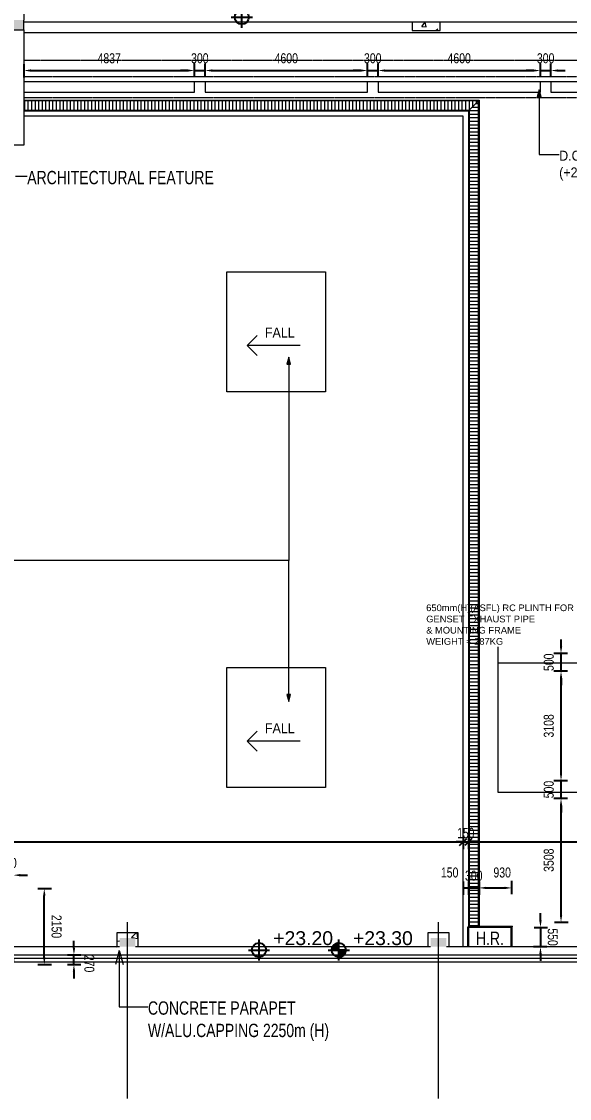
# Model space of a CAD drawing. Header units: millimetres. Extents: x 4021 to 183614, y -11746 to 71065.
# Drawn here: x 64124 to 79651, y 3607 to 34139 of the extents above; entities that cross this region are included whole.
import ezdxf

# ---------------------------------------------------------------- set-up
doc = ezdxf.new("R2010")
doc.units = ezdxf.units.MM
doc.linetypes.add('Grid Line__1_200_', pattern=[10.5, 6, -1.5, 1.5, -1.5])
doc.linetypes.add('Hidden', pattern=[7.14375, 4.7625, -2.38125])
for name, color, linetype, lineweight in [('A-ANNO-DIMS', 211, 'Continuous', 5), ('A-ANNO-NOTE', 131, 'Continuous', 25), ('A-COLS', 52, 'Continuous', 20), ('A-DETL-GENF', 92, 'Continuous', 20), ('A-DETL-THIN', 151, 'Continuous', 9), ('A-FLOR', 192, 'Continuous', 9), ('A-GENM', 13, 'Continuous', 20), ('A-ROOF', 132, 'Continuous', 9), ('A-WALL', 113, 'Continuous', 20), ('G-ANNO-TEXT', 231, 'Continuous', 5), ('Q-CASE', 31, 'Continuous', 20), ('S-BEAM', 12, 'Continuous', 20), ('S-GRID', 1, 'Continuous', 5)]:
    doc.layers.add(name, color=color, linetype=linetype, lineweight=lineweight)
doc.styles.add('Arial', font='arial.ttf', dxfattribs={"height": 393.413174})
doc.styles.add('Arial_2', font='arial.ttf', dxfattribs={"width": 0.7, "height": 295.05988})
doc.styles.add('Swis721 BT_1', font='swiss.ttf', dxfattribs={"width": 0.89, "height": 283.821263})
doc.styles.add('Swis721 BT_3', font='swiss.ttf', dxfattribs={"width": 0.75, "height": 283.821263})
doc.styles.add('Swis721 BT_5', font='swiss.ttf', dxfattribs={"width": 0.75, "height": 378.428351})
doc.styles.add('Swis721 BT_6', font='swiss.ttf', dxfattribs={"height": 189.214176})
doc.dimstyles.new('DLN_1_5mm', dxfattribs={"dimscale": 304.8, "dimtxt": 300, "dimasz": 0.656168, "dimexe": 0.656168, "dimexo": 0.0625, "dimgap": 0.656168, "dimtad": 1, "dimdec": 0, "dimzin": 0, "dimdsep": 46, "dimtxsty": 'Swis721 BT_3', "dimsah": 1, "dimcen": 0.09, "dimadec": 0, "dimazin": 0, "dimtfac": 1, "dimtdec": 4, "dimtix": 1, "dimtmove": 0, "dimatfit": 3, "dimfxl": 0.656168, "dimfxlon": 1, "dimtvp": 1, "dimtolj": 1, "dimtzin": 0, "dimarcsym": 2})
doc.dimstyles.new('DLN_1_5mm_4', dxfattribs={"dimscale": 304.8, "dimtxt": 300, "dimasz": 0, "dimexe": 0.656168, "dimexo": 0.0625, "dimgap": 0.656168, "dimtad": 1, "dimdec": 0, "dimzin": 0, "dimdsep": 46, "dimtxsty": 'Swis721 BT_3', "dimblk2": 'NONE', "dimsah": 1, "dimcen": 0.09, "dimadec": 0, "dimazin": 0, "dimtfac": 1, "dimtdec": 4, "dimtix": 1, "dimtmove": 2, "dimatfit": 3, "dimfxl": 0.656168, "dimfxlon": 1, "dimtvp": 1, "dimtolj": 1, "dimtzin": 0, "dimarcsym": 2})
doc.dimstyles.new('DLN_1_5mm_5', dxfattribs={"dimscale": 304.8, "dimtxt": 300, "dimasz": 0, "dimexe": 0.656168, "dimexo": 0.0625, "dimgap": 0.656168, "dimtad": 1, "dimdec": 0, "dimzin": 0, "dimdsep": 46, "dimtxsty": 'Swis721 BT_3', "dimblk1": 'NONE', "dimsah": 1, "dimcen": 0.09, "dimadec": 0, "dimazin": 0, "dimtfac": 1, "dimtdec": 4, "dimtix": 1, "dimtmove": 0, "dimatfit": 3, "dimfxl": 0.656168, "dimfxlon": 1, "dimtvp": 1, "dimtolj": 1, "dimtzin": 0, "dimarcsym": 2})
doc.dimstyles.new('DLN_1_5mm_6', dxfattribs={"dimscale": 304.8, "dimtxt": 300, "dimasz": 0.656168, "dimexe": 0.656168, "dimexo": 0.0625, "dimgap": 0.656168, "dimtad": 1, "dimdec": 0, "dimzin": 0, "dimdsep": 46, "dimtxsty": 'Swis721 BT_3', "dimsah": 1, "dimcen": 0.09, "dimadec": 0, "dimazin": 0, "dimtfac": 1, "dimtdec": 4, "dimtix": 1, "dimtmove": 2, "dimatfit": 3, "dimfxl": 0.656168, "dimfxlon": 1, "dimtvp": 1, "dimtolj": 1, "dimtzin": 0, "dimarcsym": 2})
doc.dimstyles.new('DLN_1_5mm__Left_Text_', dxfattribs={"dimscale": 304.8, "dimtxt": 300, "dimasz": 0.656168, "dimexe": 0.656168, "dimexo": 0.0625, "dimgap": 0.656168, "dimtad": 1, "dimdec": 0, "dimzin": 0, "dimdsep": 46, "dimtxsty": 'Swis721 BT_3', "dimsah": 1, "dimcen": 0.09, "dimadec": 0, "dimazin": 0, "dimtfac": 1, "dimtdec": 4, "dimtix": 1, "dimtmove": 0, "dimatfit": 3, "dimfxl": 0.656168, "dimfxlon": 1, "dimtvp": 1, "dimtolj": 1, "dimtzin": 0, "dimarcsym": 2})
doc.dimstyles.new('Linear_-_1_5mm_Arial', dxfattribs={"dimscale": 304.8, "dimtxt": 300, "dimasz": 0.656168, "dimexe": 0.656168, "dimexo": 0.0625, "dimgap": 0.328084, "dimtad": 1, "dimdec": 0, "dimzin": 0, "dimdsep": 46, "dimtxsty": 'Arial_2', "dimblk1": 'OBLIQUE', "dimblk2": 'OBLIQUE', "dimsah": 1, "dimcen": 0.09, "dimadec": 0, "dimazin": 0, "dimtfac": 1, "dimtdec": 4, "dimtix": 1, "dimtmove": 0, "dimatfit": 3, "dimfxl": 0.656168, "dimfxlon": 1, "dimtvp": 1, "dimtolj": 1, "dimtzin": 0, "dimarcsym": 2})
doc.dimstyles.new('Linear_-_1_5mm_Arial_1', dxfattribs={"dimscale": 304.8, "dimtxt": 300, "dimasz": 0.656168, "dimexe": 0.656168, "dimexo": 0.0625, "dimgap": 0.328084, "dimtad": 1, "dimdec": 0, "dimzin": 0, "dimdsep": 46, "dimtxsty": 'Arial_2', "dimblk1": 'OBLIQUE', "dimblk2": 'OBLIQUE', "dimsah": 1, "dimcen": 0.09, "dimadec": 0, "dimazin": 0, "dimtfac": 1, "dimtdec": 4, "dimtix": 1, "dimtmove": 0, "dimatfit": 3, "dimfxl": 0.656168, "dimfxlon": 1, "dimtvp": 1, "dimtolj": 1, "dimtzin": 0, "dimarcsym": 2})
doc.dimstyles.new('Linear_-_1_5mm_Arial_2', dxfattribs={"dimscale": 304.8, "dimtxt": 300, "dimasz": 0.656168, "dimexe": 0.656168, "dimexo": 0.0625, "dimgap": 0.328084, "dimtad": 1, "dimdec": 0, "dimzin": 0, "dimdsep": 46, "dimtxsty": 'Arial_2', "dimblk1": 'OBLIQUE', "dimblk2": 'OBLIQUE', "dimsah": 1, "dimcen": 0.09, "dimadec": 0, "dimazin": 0, "dimtfac": 1, "dimtdec": 4, "dimtix": 1, "dimtmove": 0, "dimatfit": 3, "dimfxl": 0.656168, "dimfxlon": 1, "dimtvp": 1, "dimtolj": 1, "dimtzin": 0, "dimarcsym": 2})
pattern_1 = [(50, (0, 0), (1457.472, -127.512), [152.4, -1676.4]), (355, (0, 0), (-281.942, 1528.454), [121.92, -1341.12]), (100.451, (121.5, -10.6), (1175.54, 1400.933), [129.52, -1424.72]), (46.184, (0, 406.4), (2168.632, -336.34), [228.6, -2514.6]), (96.636, (180.7, 378.4), (1899.22, 1979.42), [194.28, -2137.08]), (351.184, (0, 406.4), (1899.24, 1979.4), [182.88, -2011.68]), (21, (203.2, 304.8), (1212.915, -818.121), [152.4, -1676.4]), (326, (203.2, 304.8), (494.417, 1473.504), [121.92, -1341.12]), (71.451, (304.3, 236.6), (1707.337, 655.37), [129.52, -1424.72]), (37.5, (0, 0), (24.7094, 676.4402), [67.056, -1257.808, 67.056, -1294.384, -1346.2]), (37.5, (0, 0), (24.7094, 676.4402), [-2686.304, 67.056, -1279.144]), (7.5, (0, 0), (534.558, 801.444), [67.056, -709.168, 67.056, -1227.328, -513.08]), (7.5, (0, 0), (534.558, 801.444), [-2070.608, 67.056, -446.024]), (327.5, (-453.14, 0), (1084.7275, -45.8312), [67.056, -440.944, 67.056, -1517.904, -2103.12]), (327.5, (-453.14, 0), (1084.7275, -45.8312), [-2092.96, 67.056, -2036.064]), (317.5, (-656.3, 0), (1185.035, 203.414), [67.056, -593.344, 67.056, -985.52, -1493.52]), (317.5, (-656.3, 0), (1185.035, 203.414), [-1712.976, 67.056, -1426.464])]

# ---------------------------------------------------------------- blocks, each defined once
blk = doc.blocks.new('CISC HS Pipe Shapes - HA 98x4_8-13211196-Copy of COLOUR_R_F')
at = {"layer": 'S-BEAM'}
for p, q in [((12470.2, 49), (-12519.5, 49)), ((-12519.5, -49), (-12519.5, 49)), ((12470.2, 49), (12470.2, -49)), ((-12519.5, -49), (12470.2, -49))]:
    blk.add_line(p, q, dxfattribs=at)
blk = doc.blocks.new('Roofs 2 - Roofs 1-6526788-Copy of COLOUR_R_F')
at = {"layer": 'A-ROOF'}
for p, q in [((64189, 34379), (63889, 34379)), ((64189, 34379), (64189, 34182)), ((63889, 33907), (63889, 31082)), ((64189, 33907), (64189, 30632)), ((64189, 30632), (63889, 30632))]:
    blk.add_line(p, q, dxfattribs=at)
blk = doc.blocks.new('DLN-Surface Channel-L1 - 300x200 _WD_-9601818-Copy of COLOUR_R_F')
at = {"layer": 'Q-CASE', "lineweight": 9}
h = blk.add_hatch(dxfattribs=at)
h.set_pattern_fill('FP_1', color=256, style=0, pattern_type=2)
h.set_pattern_definition([(270, (15, 0), (-100, -6e-15), [])])
h.paths.add_polyline_path([(-39050, 15), (-13000, 15), (-13000, 285), (-39050, 285)], flags=0)
h.paths.add_polyline_path([(-183, 15), (15, 15), (285, 285), (-12600, 285), (-12600, 15), (-902, 15)], flags=0)
h = blk.add_hatch(dxfattribs=at)
h.set_pattern_fill('FP_5', color=256, style=0, pattern_type=2)
h.set_pattern_definition([(0, (0, -85), (0, -100), [])])
h.paths.add_polyline_path([(285, -23115), (285, 285), (15, 15), (15, -23115)], flags=0)
at = {"layer": 'Q-CASE'}
for p, q in [((-12600, 300), (300, 300)), ((-12600, 290), (290, 290)), ((285, 285), (-12600, 285)), ((-12600, 15), (15, 15)), ((-12600, 10), (10, 10)), ((10, -23115), (10, 10)), ((15, 15), (285, 285)), ((285, 285), (15, 15)), ((15, 15), (15, -23115)), ((285, -23115), (285, 285)), ((290, 290), (290, -23115)), ((300, -23115), (300, 300))]:
    blk.add_line(p, q, dxfattribs=at)
blk = doc.blocks.new('Generic Models 2 - Generic Models 2-8616376-Copy of COLOUR_R_F')
at = {"layer": 'A-GENM', "color": 8, "linetype": 'Hidden'}
for p, q in [((81795, 32432), (64189, 32432)), ((64189, 31982), (81609, 31982))]:
    blk.add_line(p, q, dxfattribs=at)
blk = doc.blocks.new('Generic Models 3 - Generic Models 2-8616397-Copy of COLOUR_R_F')
at = {"layer": 'A-GENM', "color": 8, "linetype": 'Hidden'}
for p, q in [((82044, 33032), (64189, 33032)), ((64189, 32582), (81858, 32582))]:
    blk.add_line(p, q, dxfattribs=at)
blk = doc.blocks.new('DLN_Slab Level Mark - SSL-2mm_Type 2-2670448-Copy of COLOUR_R_F')
at = {"layer": 'A-ANNO-NOTE'}
for p, q in [((0, 1.5), (0, -1.5)), ((-1.5, 0), (1.5, 0))]:
    blk.add_line(p, q, dxfattribs=at)
blk.add_circle((0, 0), 1, dxfattribs=at)
blk = doc.blocks.new('DLN_Slab Level Mark - FFL-2mm_Type 2-2670450-Copy of COLOUR_R_F')
at = {"layer": 'A-ANNO-NOTE', "lineweight": 5}
h = blk.add_hatch(color=256, dxfattribs=at)
edge = h.paths.add_edge_path(flags=0)
edge.add_arc((0, 0), 1, 180, 270, ccw=False)
edge.add_line((-1, 0), (0, 0))
edge.add_line((0, 0), (0, -1))
h = blk.add_hatch(color=256, dxfattribs=at)
edge = h.paths.add_edge_path(flags=0)
edge.add_arc((0, 0), 1, 0, 90, ccw=False)
edge.add_line((1, 0), (0, 0))
edge.add_line((0, 0), (0, 1))
at = {"layer": 'A-ANNO-NOTE'}
for p, q in [((0, 0), (-1, 0)), ((0, 1.5), (0, -1.5)), ((0, 1), (0, 0)), ((0, -1), (0, 0)), ((0, 0), (1, 0)), ((-1.5, 0), (1.5, 0))]:
    blk.add_line(p, q, dxfattribs=at)
blk.add_circle((0, 0), 1, dxfattribs=at)
for start, end in [(180, 270), (360, 90)]:
    blk.add_arc((0, 0), 1, start, end, dxfattribs=at)
blk = doc.blocks.new('DIMBLOCK30-Copy of COLOUR_R_F')
at = {"layer": 'A-ANNO-DIMS', "color": 0, "lineweight": -2, "transparency": 16777216}
for p, q in [((76639, 9758), (76639, 9377)), ((76639, 9577), (76789, 9577)), ((76789, 9758), (76789, 9377))]:
    blk.add_line(p, q, dxfattribs=at)
at = {"layer": 'Defpoints', "color": 0, "transparency": 16777216}
for p in [(76639, 9777), (76789, 9777), (76789, 9577)]:
    blk.add_point(p, dxfattribs=at)
at = {"layer": 'A-ANNO-DIMS', "color": 0, "transparency": 16777216, "insert": (76008, 10156), "char_height": 283.8, "width": 565.71, "attachment_point": 1, "line_spacing_factor": 1.00667, "style": 'Swis721 BT_3'}
blk.add_mtext('\\A1;150', dxfattribs=at)
blk = doc.blocks.new('_None')
blk = doc.blocks.new('DIMBLOCK31-Copy of COLOUR_R_F')
at = {"layer": 'A-ANNO-DIMS', "color": 0, "lineweight": -2, "transparency": 16777216}
for p, q in [((76789, 9758), (76789, 9377)), ((76789, 9577), (77089, 9577)), ((77089, 9758), (77089, 9377))]:
    blk.add_line(p, q, dxfattribs=at)
at = {"layer": 'Defpoints', "color": 0, "transparency": 16777216}
for p in [(76789, 9777), (77089, 9777), (77089, 9577)]:
    blk.add_point(p, dxfattribs=at)
at = {"layer": 'A-ANNO-DIMS', "color": 0, "transparency": 16777216, "insert": (76939, 9922), "char_height": 283.8, "width": 565.71, "attachment_point": 5, "style": 'Swis721 BT_3'}
blk.add_mtext('\\A1;300', dxfattribs=at)
blk = doc.blocks.new('DIMBLOCK32-Copy of COLOUR_R_F')
at = {"layer": 'A-ANNO-DIMS', "color": 0, "lineweight": -2, "transparency": 16777216}
for p, q in [((78019, 9396), (78019, 9777)), ((77089, 9758), (77089, 9377)), ((77289, 9577), (77819, 9577))]:
    blk.add_line(p, q, dxfattribs=at)
at = {"layer": 'A-ANNO-DIMS', "color": 0, "transparency": 16777216}
for points in [[(77289, 9610), (77289, 9543), (77089, 9577)], [(77819, 9610), (77819, 9543), (78019, 9577)]]:
    blk.add_solid(points, dxfattribs=at)
at = {"layer": 'Defpoints', "color": 0, "transparency": 16777216}
for p in [(77089, 9777), (78019, 9577), (78019, 9377)]:
    blk.add_point(p, dxfattribs=at)
at = {"layer": 'A-ANNO-DIMS', "color": 0, "transparency": 16777216, "insert": (77496, 10156), "char_height": 283.8, "width": 565.71, "attachment_point": 1, "line_spacing_factor": 1.00667, "style": 'Swis721 BT_3'}
blk.add_mtext('\\A1;930', dxfattribs=at)
blk = doc.blocks.new('DIMBLOCK33-Copy of COLOUR_R_F')
at = {"layer": 'A-ANNO-DIMS', "color": 0, "lineweight": -2, "transparency": 16777216}
for p, q in [((78830, 8657), (78830, 8857)), ((78649, 8457), (79030, 8457)), ((78830, 8457), (78830, 7907)), ((79011, 7907), (78630, 7907)), ((78830, 7707), (78830, 7507))]:
    blk.add_line(p, q, dxfattribs=at)
at = {"layer": 'A-ANNO-DIMS', "color": 0, "transparency": 16777216}
for points in [[(78796, 8657), (78863, 8657), (78830, 8457)], [(78796, 7707), (78863, 7707), (78830, 7907)]]:
    blk.add_solid(points, dxfattribs=at)
at = {"layer": 'Defpoints', "color": 0, "transparency": 16777216}
for p in [(78630, 8457), (78830, 7907), (79030, 7907)]:
    blk.add_point(p, dxfattribs=at)
at = {"layer": 'A-ANNO-DIMS', "color": 0, "transparency": 16777216, "insert": (79176, 8182), "char_height": 283.8, "width": 565.71, "attachment_point": 5, "rotation": 270, "style": 'Swis721 BT_3'}
blk.add_mtext('\\A1;550', dxfattribs=at)
blk = doc.blocks.new('DIMBLOCK34-Copy of COLOUR_R_F')
at = {"layer": 'A-ANNO-DIMS', "color": 0, "lineweight": -2, "transparency": 16777216}
for p, q in [((64588, 9557), (64968, 9557)), ((64768, 7607), (64768, 9357)), ((64588, 7407), (64968, 7407))]:
    blk.add_line(p, q, dxfattribs=at)
at = {"layer": 'A-ANNO-DIMS', "color": 0, "transparency": 16777216}
for points in [[(64735, 9357), (64802, 9357), (64768, 9557)], [(64735, 7607), (64802, 7607), (64768, 7407)]]:
    blk.add_solid(points, dxfattribs=at)
at = {"layer": 'Defpoints', "color": 0, "transparency": 16777216}
for p in [(64568, 9557), (64768, 9557), (64568, 7407)]:
    blk.add_point(p, dxfattribs=at)
at = {"layer": 'A-ANNO-DIMS', "color": 0, "transparency": 16777216, "insert": (65114, 8482), "char_height": 283.8, "width": 754.29, "attachment_point": 5, "rotation": 270, "style": 'Swis721 BT_3'}
blk.add_mtext('\\A1;2150', dxfattribs=at)
blk = doc.blocks.new('DIMBLOCK35-Copy of COLOUR_R_F')
at = {"layer": 'A-ANNO-DIMS', "color": 0, "lineweight": -2, "transparency": 16777216}
for p, q in [((63589, 9757), (63589, 10138)), ((63889, 9757), (63889, 10138)), ((63389, 9938), (63189, 9938)), ((63589, 9938), (63889, 9938)), ((64089, 9938), (64289, 9938))]:
    blk.add_line(p, q, dxfattribs=at)
at = {"layer": 'A-ANNO-DIMS', "color": 0, "transparency": 16777216}
for points in [[(63389, 9971), (63389, 9904), (63589, 9938)], [(64089, 9971), (64089, 9904), (63889, 9938)]]:
    blk.add_solid(points, dxfattribs=at)
at = {"layer": 'Defpoints', "color": 0, "transparency": 16777216}
for p in [(63889, 9938), (63589, 9738), (63889, 9738)]:
    blk.add_point(p, dxfattribs=at)
at = {"layer": 'A-ANNO-DIMS', "color": 0, "transparency": 16777216, "insert": (63739, 10283), "char_height": 283.8, "width": 565.71, "attachment_point": 5, "style": 'Swis721 BT_3'}
blk.add_mtext('\\A1;300', dxfattribs=at)
blk = doc.blocks.new('DIMBLOCK50-Copy of COLOUR_R_F')
at = {"layer": 'A-ANNO-DIMS', "color": 0, "lineweight": -2, "transparency": 16777216}
for p, q in [((65608, 7877), (65608, 8077)), ((65427, 7677), (65808, 7677)), ((65608, 7407), (65608, 7677)), ((65427, 7407), (65808, 7407)), ((65608, 7207), (65608, 7007))]:
    blk.add_line(p, q, dxfattribs=at)
at = {"layer": 'A-ANNO-DIMS', "color": 0, "transparency": 16777216}
for points in [[(65575, 7877), (65642, 7877), (65608, 7677)], [(65575, 7207), (65642, 7207), (65608, 7407)]]:
    blk.add_solid(points, dxfattribs=at)
at = {"layer": 'Defpoints', "color": 0, "transparency": 16777216}
for p in [(65408, 7677), (65608, 7677), (65408, 7407)]:
    blk.add_point(p, dxfattribs=at)
at = {"layer": 'A-ANNO-DIMS', "color": 0, "transparency": 16777216, "insert": (66187, 7680), "char_height": 283.8, "width": 565.71, "attachment_point": 1, "rotation": 270, "line_spacing_factor": 1.00667, "style": 'Swis721 BT_3'}
blk.add_mtext('\\A1;270', dxfattribs=at)
blk = doc.blocks.new('_Oblique')
at = {"color": 0, "linetype": 'ByBlock', "lineweight": -2}
blk.add_line((-0.5, -0.5), (0.5, 0.5), dxfattribs=at)
blk = doc.blocks.new('DIMBLOCK52-Copy of COLOUR_R_F')
at = {"layer": 'A-ANNO-DIMS', "color": 0, "lineweight": -2, "transparency": 16777216}
for p, q in [((37739, 11060), (37739, 10679)), ((76639, 11060), (76639, 10679)), ((37739, 10879), (76639, 10879))]:
    blk.add_line(p, q, dxfattribs=at)
at = {"layer": 'Defpoints', "color": 0, "transparency": 16777216}
for p in [(37739, 11079), (76639, 11079), (76639, 10879)]:
    blk.add_point(p, dxfattribs=at)
at = {"layer": 'A-ANNO-DIMS', "color": 0, "lineweight": -2, "transparency": 16777216, "xscale": 200, "yscale": 200, "zscale": 200, "rotation": 180}
blk.add_blockref('_Oblique', (37739, 10879), dxfattribs=at)
at = {"layer": 'A-ANNO-DIMS', "color": 0, "lineweight": -2, "transparency": 16777216, "xscale": 200, "yscale": 200, "zscale": 200}
blk.add_blockref('_Oblique', (76639, 10879), dxfattribs=at)
at = {"layer": 'A-ANNO-DIMS', "color": 0, "transparency": 16777216, "insert": (57189, 11130), "char_height": 295.1, "width": 941.54, "attachment_point": 5, "style": 'Arial_2'}
blk.add_mtext('\\A1;38900', dxfattribs=at)
blk = doc.blocks.new('DIMBLOCK53-Copy of COLOUR_R_F')
at = {"layer": 'A-ANNO-DIMS', "color": 0, "lineweight": -2, "transparency": 16777216}
for p, q in [((76639, 11060), (76639, 10679)), ((76789, 11060), (76789, 10679)), ((76639, 10879), (76439, 10879)), ((76639, 10879), (76789, 10879)), ((76789, 10879), (76989, 10879))]:
    blk.add_line(p, q, dxfattribs=at)
at = {"layer": 'Defpoints', "color": 0, "transparency": 16777216}
for p in [(76639, 11079), (76789, 11079), (76789, 10879)]:
    blk.add_point(p, dxfattribs=at)
at = {"layer": 'A-ANNO-DIMS', "color": 0, "lineweight": -2, "transparency": 16777216, "xscale": 200, "yscale": 200, "zscale": 200}
blk.add_blockref('_Oblique', (76639, 10879), dxfattribs=at)
at = {"layer": 'A-ANNO-DIMS', "color": 0, "lineweight": -2, "transparency": 16777216, "xscale": 200, "yscale": 200, "zscale": 200, "rotation": 180}
blk.add_blockref('_Oblique', (76789, 10879), dxfattribs=at)
at = {"layer": 'A-ANNO-DIMS', "color": 0, "transparency": 16777216, "insert": (76714, 11129), "char_height": 295.1, "width": 564.92, "attachment_point": 5, "style": 'Arial_2'}
blk.add_mtext('\\A1;150', dxfattribs=at)
blk = doc.blocks.new('DIMBLOCK54-Copy of COLOUR_R_F')
at = {"layer": 'A-ANNO-DIMS', "color": 0, "lineweight": -2, "transparency": 16777216}
for p, q in [((76789, 11060), (76789, 10679)), ((86539, 11060), (86539, 10679)), ((76789, 10879), (86539, 10879))]:
    blk.add_line(p, q, dxfattribs=at)
at = {"layer": 'Defpoints', "color": 0, "transparency": 16777216}
for p in [(76789, 11079), (86539, 11079), (86539, 10879)]:
    blk.add_point(p, dxfattribs=at)
at = {"layer": 'A-ANNO-DIMS', "color": 0, "lineweight": -2, "transparency": 16777216, "xscale": 200, "yscale": 200, "zscale": 200, "rotation": 180}
blk.add_blockref('_Oblique', (76789, 10879), dxfattribs=at)
at = {"layer": 'A-ANNO-DIMS', "color": 0, "lineweight": -2, "transparency": 16777216, "xscale": 200, "yscale": 200, "zscale": 200}
blk.add_blockref('_Oblique', (86539, 10879), dxfattribs=at)
at = {"layer": 'A-ANNO-DIMS', "color": 0, "transparency": 16777216, "insert": (81664, 11129), "char_height": 295.1, "width": 753.23, "attachment_point": 5, "style": 'Arial_2'}
blk.add_mtext('\\A1;9750', dxfattribs=at)
blk = doc.blocks.new('DIMBLOCK74-Copy of COLOUR_R_F')
at = {"layer": 'A-ANNO-DIMS', "color": 0, "lineweight": -2, "transparency": 16777216}
for p, q in [((64189, 32931), (64189, 32550)), ((64389, 32750), (68826, 32750)), ((69026, 32569), (69026, 32950))]:
    blk.add_line(p, q, dxfattribs=at)
at = {"layer": 'A-ANNO-DIMS', "color": 0, "transparency": 16777216}
for points in [[(64389, 32783), (64389, 32717), (64189, 32750)], [(68826, 32783), (68826, 32717), (69026, 32750)]]:
    blk.add_solid(points, dxfattribs=at)
at = {"layer": 'Defpoints', "color": 0, "transparency": 16777216}
for p in [(64189, 32950), (69026, 32750), (69026, 32550)]:
    blk.add_point(p, dxfattribs=at)
at = {"layer": 'A-ANNO-DIMS', "color": 0, "transparency": 16777216, "insert": (66608, 33096), "char_height": 283.8, "width": 754.29, "attachment_point": 5, "style": 'Swis721 BT_3'}
blk.add_mtext('\\A1;4837', dxfattribs=at)
blk = doc.blocks.new('DIMBLOCK75-Copy of COLOUR_R_F')
at = {"layer": 'A-ANNO-DIMS', "color": 0, "lineweight": -2, "transparency": 16777216}
for p, q in [((68826, 32750), (68626, 32750)), ((69026, 32569), (69026, 32950)), ((69026, 32750), (69326, 32750)), ((69326, 32569), (69326, 32950)), ((69526, 32750), (69726, 32750))]:
    blk.add_line(p, q, dxfattribs=at)
at = {"layer": 'A-ANNO-DIMS', "color": 0, "transparency": 16777216}
for points in [[(68826, 32783), (68826, 32717), (69026, 32750)], [(69526, 32783), (69526, 32717), (69326, 32750)]]:
    blk.add_solid(points, dxfattribs=at)
at = {"layer": 'Defpoints', "color": 0, "transparency": 16777216}
for p in [(69326, 32750), (69026, 32550), (69326, 32550)]:
    blk.add_point(p, dxfattribs=at)
at = {"layer": 'A-ANNO-DIMS', "color": 0, "transparency": 16777216, "insert": (69176, 33096), "char_height": 283.8, "width": 565.71, "attachment_point": 5, "style": 'Swis721 BT_3'}
blk.add_mtext('\\A1;300', dxfattribs=at)
blk = doc.blocks.new('DIMBLOCK76-Copy of COLOUR_R_F')
at = {"layer": 'A-ANNO-DIMS', "color": 0, "lineweight": -2, "transparency": 16777216}
for p, q in [((69326, 32569), (69326, 32950)), ((69526, 32750), (73726, 32750)), ((73926, 32569), (73926, 32950))]:
    blk.add_line(p, q, dxfattribs=at)
at = {"layer": 'A-ANNO-DIMS', "color": 0, "transparency": 16777216}
for points in [[(69526, 32783), (69526, 32717), (69326, 32750)], [(73726, 32783), (73726, 32717), (73926, 32750)]]:
    blk.add_solid(points, dxfattribs=at)
at = {"layer": 'Defpoints', "color": 0, "transparency": 16777216}
for p in [(73926, 32750), (69326, 32550), (73926, 32550)]:
    blk.add_point(p, dxfattribs=at)
at = {"layer": 'A-ANNO-DIMS', "color": 0, "transparency": 16777216, "insert": (71626, 33096), "char_height": 283.8, "width": 754.29, "attachment_point": 5, "style": 'Swis721 BT_3'}
blk.add_mtext('\\A1;4600', dxfattribs=at)
blk = doc.blocks.new('DIMBLOCK77-Copy of COLOUR_R_F')
at = {"layer": 'A-ANNO-DIMS', "color": 0, "lineweight": -2, "transparency": 16777216}
for p, q in [((73726, 32750), (73526, 32750)), ((73926, 32569), (73926, 32950)), ((73926, 32750), (74226, 32750)), ((74226, 32569), (74226, 32950)), ((74426, 32750), (74626, 32750))]:
    blk.add_line(p, q, dxfattribs=at)
at = {"layer": 'A-ANNO-DIMS', "color": 0, "transparency": 16777216}
for points in [[(73726, 32783), (73726, 32717), (73926, 32750)], [(74426, 32783), (74426, 32717), (74226, 32750)]]:
    blk.add_solid(points, dxfattribs=at)
at = {"layer": 'Defpoints', "color": 0, "transparency": 16777216}
for p in [(74226, 32750), (73926, 32550), (74226, 32550)]:
    blk.add_point(p, dxfattribs=at)
at = {"layer": 'A-ANNO-DIMS', "color": 0, "transparency": 16777216, "insert": (74076, 33096), "char_height": 283.8, "width": 565.71, "attachment_point": 5, "style": 'Swis721 BT_3'}
blk.add_mtext('\\A1;300', dxfattribs=at)
blk = doc.blocks.new('DIMBLOCK78-Copy of COLOUR_R_F')
at = {"layer": 'A-ANNO-DIMS', "color": 0, "lineweight": -2, "transparency": 16777216}
for p, q in [((74226, 32569), (74226, 32950)), ((74426, 32750), (78626, 32750)), ((78826, 32569), (78826, 32950))]:
    blk.add_line(p, q, dxfattribs=at)
at = {"layer": 'A-ANNO-DIMS', "color": 0, "transparency": 16777216}
for points in [[(74426, 32783), (74426, 32717), (74226, 32750)], [(78626, 32783), (78626, 32717), (78826, 32750)]]:
    blk.add_solid(points, dxfattribs=at)
at = {"layer": 'Defpoints', "color": 0, "transparency": 16777216}
for p in [(78826, 32750), (74226, 32550), (78826, 32550)]:
    blk.add_point(p, dxfattribs=at)
at = {"layer": 'A-ANNO-DIMS', "color": 0, "transparency": 16777216, "insert": (76526, 33096), "char_height": 283.8, "width": 754.29, "attachment_point": 5, "style": 'Swis721 BT_3'}
blk.add_mtext('\\A1;4600', dxfattribs=at)
blk = doc.blocks.new('DIMBLOCK79-Copy of COLOUR_R_F')
at = {"layer": 'A-ANNO-DIMS', "color": 0, "lineweight": -2, "transparency": 16777216}
for p, q in [((78626, 32750), (78426, 32750)), ((78826, 32569), (78826, 32950)), ((78826, 32750), (79126, 32750)), ((79126, 32569), (79126, 32950)), ((79326, 32750), (79526, 32750))]:
    blk.add_line(p, q, dxfattribs=at)
at = {"layer": 'A-ANNO-DIMS', "color": 0, "transparency": 16777216}
for points in [[(78626, 32783), (78626, 32717), (78826, 32750)], [(79326, 32783), (79326, 32717), (79126, 32750)]]:
    blk.add_solid(points, dxfattribs=at)
at = {"layer": 'Defpoints', "color": 0, "transparency": 16777216}
for p in [(79126, 32750), (78826, 32550), (79126, 32550)]:
    blk.add_point(p, dxfattribs=at)
at = {"layer": 'A-ANNO-DIMS', "color": 0, "transparency": 16777216, "insert": (78976, 33096), "char_height": 283.8, "width": 565.71, "attachment_point": 5, "style": 'Swis721 BT_3'}
blk.add_mtext('\\A1;300', dxfattribs=at)
blk = doc.blocks.new('DIMBLOCK103-Copy of COLOUR_R_F')
at = {"layer": 'A-ANNO-DIMS', "color": 0, "lineweight": -2, "transparency": 16777216}
for p, q in [((79593, 12116), (79212, 12116)), ((79412, 8807), (79412, 11916)), ((79231, 8607), (79612, 8607))]:
    blk.add_line(p, q, dxfattribs=at)
at = {"layer": 'A-ANNO-DIMS', "color": 0, "transparency": 16777216}
for points in [[(79379, 11916), (79445, 11916), (79412, 12116)], [(79379, 8807), (79445, 8807), (79412, 8607)]]:
    blk.add_solid(points, dxfattribs=at)
at = {"layer": 'Defpoints', "color": 0, "transparency": 16777216}
for p in [(79412, 12116), (79612, 12116), (79212, 8607)]:
    blk.add_point(p, dxfattribs=at)
at = {"layer": 'A-ANNO-DIMS', "color": 0, "transparency": 16777216, "insert": (79066, 10362), "char_height": 283.8, "width": 754.29, "attachment_point": 5, "rotation": 90, "style": 'Swis721 BT_3'}
blk.add_mtext('\\A1;3508', dxfattribs=at)
blk = doc.blocks.new('DIMBLOCK104-Copy of COLOUR_R_F')
at = {"layer": 'A-ANNO-DIMS', "color": 0, "lineweight": -2, "transparency": 16777216}
for p, q in [((79412, 12816), (79412, 13016)), ((79593, 12616), (79212, 12616)), ((79412, 12116), (79412, 12616)), ((79593, 12116), (79212, 12116)), ((79412, 11916), (79412, 11716))]:
    blk.add_line(p, q, dxfattribs=at)
at = {"layer": 'A-ANNO-DIMS', "color": 0, "transparency": 16777216}
for points in [[(79379, 12816), (79445, 12816), (79412, 12616)], [(79379, 11916), (79445, 11916), (79412, 12116)]]:
    blk.add_solid(points, dxfattribs=at)
at = {"layer": 'Defpoints', "color": 0, "transparency": 16777216}
for p in [(79412, 12616), (79612, 12616), (79612, 12116)]:
    blk.add_point(p, dxfattribs=at)
at = {"layer": 'A-ANNO-DIMS', "color": 0, "transparency": 16777216, "insert": (79066, 12366), "char_height": 283.8, "width": 565.71, "attachment_point": 5, "rotation": 90, "style": 'Swis721 BT_3'}
blk.add_mtext('\\A1;500', dxfattribs=at)
blk = doc.blocks.new('DIMBLOCK105-Copy of COLOUR_R_F')
at = {"layer": 'A-ANNO-DIMS', "color": 0, "lineweight": -2, "transparency": 16777216}
for p, q in [((79593, 15724), (79212, 15724)), ((79412, 12816), (79412, 15524)), ((79593, 12616), (79212, 12616))]:
    blk.add_line(p, q, dxfattribs=at)
at = {"layer": 'A-ANNO-DIMS', "color": 0, "transparency": 16777216}
for points in [[(79379, 15524), (79445, 15524), (79412, 15724)], [(79379, 12816), (79445, 12816), (79412, 12616)]]:
    blk.add_solid(points, dxfattribs=at)
at = {"layer": 'Defpoints', "color": 0, "transparency": 16777216}
for p in [(79412, 15724), (79612, 15724), (79612, 12616)]:
    blk.add_point(p, dxfattribs=at)
at = {"layer": 'A-ANNO-DIMS', "color": 0, "transparency": 16777216, "insert": (79066, 14170), "char_height": 283.8, "width": 754.29, "attachment_point": 5, "rotation": 90, "style": 'Swis721 BT_3'}
blk.add_mtext('\\A1;3108', dxfattribs=at)
blk = doc.blocks.new('DIMBLOCK106-Copy of COLOUR_R_F')
at = {"layer": 'A-ANNO-DIMS', "color": 0, "lineweight": -2, "transparency": 16777216}
for p, q in [((79412, 16424), (79412, 16624)), ((79593, 16224), (79212, 16224)), ((79412, 15724), (79412, 16224)), ((79593, 15724), (79212, 15724)), ((79412, 15524), (79412, 15324))]:
    blk.add_line(p, q, dxfattribs=at)
at = {"layer": 'A-ANNO-DIMS', "color": 0, "transparency": 16777216}
for points in [[(79379, 16424), (79445, 16424), (79412, 16224)], [(79379, 15524), (79445, 15524), (79412, 15724)]]:
    blk.add_solid(points, dxfattribs=at)
at = {"layer": 'Defpoints', "color": 0, "transparency": 16777216}
for p in [(79412, 16224), (79612, 16224), (79612, 15724)]:
    blk.add_point(p, dxfattribs=at)
at = {"layer": 'A-ANNO-DIMS', "color": 0, "transparency": 16777216, "insert": (79066, 15974), "char_height": 283.8, "width": 565.71, "attachment_point": 5, "rotation": 90, "style": 'Swis721 BT_3'}
blk.add_mtext('\\A1;500', dxfattribs=at)

msp = doc.modelspace()

# ---------------------------------------------------------------- hatches: boundary and pattern name
at = {"layer": 'A-COLS', "lineweight": 9}
h = msp.add_hatch(dxfattribs=at)
h.set_pattern_fill('FP_4', color=10, style=0, pattern_type=2)
h.set_pattern_definition(pattern_1)
h.paths.add_polyline_path([(75989.3, 33882.5), (75989.3, 34132.5), (75189.3, 34132.5), (75189.3, 33882.5), (75886.9, 33882.5)], flags=0)
h = msp.add_hatch(dxfattribs=at)
h.set_pattern_fill('FP_4', color=10, style=0, pattern_type=2)
h.set_pattern_definition(pattern_1)
h.paths.add_polyline_path([(66901.8, 7907.5), (66901.8, 8157.5), (67351.8, 8157.5), (67351.8, 7907.5), (67426.8, 7907.5), (67426.8, 8307.5), (66826.8, 8307.5), (66826.8, 7907.5)], flags=0)
at = {"layer": 'A-DETL-GENF'}
h = msp.add_hatch(color=7, dxfattribs=at)
h.paths.add_polyline_path([(63902, 33907.5), (64189.3, 33907.5), (64189.3, 34182.5), (63889.3, 34182.5), (63889.3, 34407.5), (37739.3, 34407.5), (37739.3, 33907.5), (40114.3, 33907.5), (40114.3, 34107.5), (40564.3, 34107.5), (40564.3, 33907.5), (52039.3, 33907.5), (52039.3, 34107.5), (52489.3, 34107.5), (52489.3, 33907.5), (63439.3, 33907.5), (63439.3, 34107.5), (63889.3, 34107.5), (63889.3, 33907.5)], flags=0)
h.paths.add_polyline_path([(49539.3, 34107.5), (49539.3, 34107.5), (48839.3, 34107.5)], flags=0)
h = msp.add_hatch(color=7, dxfattribs=at)
h.paths.add_polyline_path([(67351.8, 7907.5), (67351.8, 8157.5), (66901.8, 8157.5), (66901.8, 7907.5)], flags=0)
h.paths.add_polyline_path([(75714.3, 7907.5), (76164.3, 7907.5), (76164.3, 8157.5), (75714.3, 8157.5)], flags=0)
h.paths.add_polyline_path([(63889.3, 30632.5), (63889.3, 31082.5), (63439.3, 31082.5), (63439.3, 30632.5)], flags=0)
h.paths.add_polyline_path([(40539.3, 33657.5), (40564.3, 33657.5), (40564.3, 34107.5), (40114.3, 34107.5), (40114.3, 33657.5), (40464.3, 33657.5)], flags=0)
h.paths.add_polyline_path([(52039.3, 33657.5), (52489.3, 33657.5), (52489.3, 34107.5), (52039.3, 34107.5), (52039.3, 33880.6)], flags=0)
at = {"layer": 'G-ANNO-TEXT'}
for points in [[(78792.3, 32200.3), (78738.7, 32000.3), (78845.9, 32000.3)], [(71696.2, 24623.5), (71642.6, 24423.5), (71749.8, 24423.5)], [(71696.2, 14859), (71749.8, 15059), (71642.6, 15059)]]:
    msp.add_hatch(color=130, dxfattribs=at).paths.add_polyline_path(points, flags=0)

# ---------------------------------------------------------------- linework, layer by layer
at = {"layer": 'A-COLS', "color": 250, "lineweight": 15}
for p, q in [((75189.3, 34132.5), (75189.3, 33882.5)), ((75989.3, 33882.5), (75989.3, 34132.5)), ((75189.3, 33882.5), (75989.3, 33882.5)), ((67426.8, 8307.5), (66826.8, 8307.5)), ((66826.8, 8307.5), (66826.8, 7907.5)), ((67426.8, 7907.5), (67426.8, 8307.5)), ((76239.3, 8307.5), (75639.3, 8307.5)), ((75639.3, 8307.5), (75639.3, 7907.5)), ((76239.3, 7907.5), (76239.3, 8307.5))]:
    msp.add_line(p, q, dxfattribs=at)
at = {"layer": 'A-DETL-THIN'}
for p, q in [((63889.3, 33907.5), (64189.3, 33907.5)), ((64189.3, 33907.5), (64189.3, 34182.5)), ((70519.6, 24951), (70802.5, 25233.8)), ((72019.6, 24951), (70519.6, 24951)), ((70519.6, 24951), (70802.5, 24668.1)), ((70519.6, 13734.3), (70802.5, 14017.1)), ((72019.6, 13734.3), (70519.6, 13734.3)), ((70519.6, 13734.3), (70802.5, 13451.5))]:
    msp.add_line(p, q, dxfattribs=at)
at = {"layer": 'A-FLOR'}
for p, q in [((64189.3, 34132.5), (88589.3, 34132.5)), ((64189.3, 33832.5), (82023.6, 33832.5)), ((69026.3, 32432.5), (64189.3, 32432.5)), ((69026.3, 32429.7), (69026.3, 32432.5)), ((69026.3, 32132.5), (69026.3, 32427.7)), ((73926.3, 32432.5), (69326.3, 32432.5)), ((69326.3, 32432.5), (69326.3, 32429.8)), ((69326.3, 32427.7), (69326.3, 32132.5)), ((73926.3, 32132.5), (73926.3, 32430.8)), ((78826.3, 32432.5), (74226.3, 32432.5)), ((74226.3, 32430.9), (74226.3, 32132.5)), ((78826.3, 32427), (78826.3, 32431.8)), ((78826.3, 32132.5), (78826.3, 32425.2)), ((81070.1, 32432.5), (79126.3, 32432.5)), ((79126.3, 32431.9), (79126.3, 32427)), ((79126.3, 32425.3), (79126.3, 32132.5)), ((64189.3, 32132.5), (69026.3, 32132.5)), ((69326.3, 32132.5), (73926.3, 32132.5)), ((74226.3, 32132.5), (78826.3, 32132.5)), ((79126.3, 32132.5), (80770.1, 32132.5)), ((64189.3, 31907.5), (77089.3, 31907.5)), ((77089.3, 31907.5), (77089.3, 8492.5)), ((69939.3, 23640.8), (69939.3, 27040.8)), ((69939.3, 27040.8), (72739.3, 27040.8)), ((72739.3, 27040.8), (72739.3, 23640.8)), ((72739.3, 23640.8), (69939.3, 23640.8)), ((69939.3, 12424.2), (69939.3, 15824.2)), ((69939.3, 15824.2), (72739.3, 15824.2)), ((72739.3, 15824.2), (72739.3, 12424.2)), ((72739.3, 12424.2), (69939.3, 12424.2)), ((66901.8, 7907.5), (63889.3, 7907.5)), ((63889.3, 7677.5), (88819.3, 7677.5)), ((75714.3, 7907.5), (67351.8, 7907.5)), ((88589.3, 7907.5), (76164.3, 7907.5))]:
    msp.add_line(p, q, dxfattribs=at)
at = {"layer": 'A-WALL'}
for p, q in [((64189.3, 31607.5), (76789.3, 31607.5)), ((76639.3, 31457.5), (64189.3, 31457.5)), ((76639.3, 7907.5), (76639.3, 31457.5)), ((76789.3, 31607.5), (76789.3, 8477.5)), ((76769.3, 8477.5), (78019.3, 8477.5)), ((76769.3, 7907.5), (76769.3, 8477.5)), ((76789.3, 8492.5), (78034.3, 8492.5)), ((77999.3, 8457.5), (76789.3, 8457.5)), ((76789.3, 8457.5), (76789.3, 7907.5)), ((77999.3, 7907.5), (77999.3, 8457.5)), ((78019.3, 8477.5), (78019.3, 7907.5)), ((78034.3, 8477.5), (78034.3, 8492.5))]:
    msp.add_line(p, q, dxfattribs=at)
at = {"layer": 'G-ANNO-TEXT', "color": 130}
for p, q in [((78792.3, 32200.3), (78738.7, 32000.3)), ((78845.9, 32000.3), (78792.3, 32200.3)), ((78792.3, 32200.3), (78792.3, 30364.9)), ((78738.7, 32000.3), (78845.9, 32000.3)), ((78792.3, 30364.9), (79359.7, 30364.9)), ((63951.1, 29753.8), (64284.9, 29753.8)), ((71696.2, 24623.5), (71642.6, 24423.5)), ((71749.8, 24423.5), (71696.2, 24623.5)), ((71696.2, 24623.5), (71696.2, 18854.5)), ((71642.6, 24423.5), (71749.8, 24423.5)), ((68247.8, 18854.5), (62643.7, 18854.5)), ((71696.2, 18854.5), (68247.8, 18854.5)), ((71696.2, 18854.5), (68247.8, 18854.5)), ((71696.2, 14859), (71696.2, 18854.5)), ((77631.6, 15952.4), (77631.6, 16407.4)), ((77631.6, 12282.8), (77631.6, 16407.4)), ((80860.5, 15952.4), (77631.6, 15952.4)), ((71749.8, 15059), (71642.6, 15059)), ((71642.6, 15059), (71696.2, 14859)), ((71696.2, 14859), (71749.8, 15059)), ((81060.5, 12282.8), (77631.6, 12282.8)), ((66894.2, 7802.5), (66787, 7402.5)), ((66894.2, 7802.5), (67001.3, 7402.5)), ((66894.2, 7802.5), (66894.2, 6209.7)), ((66894.2, 6209.7), (67705.5, 6209.7))]:
    msp.add_line(p, q, dxfattribs=at)
at = {"layer": 'S-GRID', "linetype": 'Grid Line__1_200_'}
for p, q in [((67126.8, 3607.5), (67126.8, 8607.5)), ((75939.3, 3607.5), (75939.3, 8607.5))]:
    msp.add_line(p, q, dxfattribs=at)

# ---------------------------------------------------------------- block references
at = {"layer": 'A-ANNO-NOTE'}
for name, p, xscale, yscale, zscale, rotation in [('DLN_Slab Level Mark - SSL-2mm_Type 2-2670448-Copy of COLOUR_R_F', (70364.2, 34262.2), 200, 200, 200, 89.99999999999962), ('DLN_Slab Level Mark - SSL-2mm_Type 2-2670448-Copy of COLOUR_R_F', (70853, 7815.1), 200, 200, 200, 89.99999999999977), ('DLN_Slab Level Mark - FFL-2mm_Type 2-2670450-Copy of COLOUR_R_F', (73113, 7815.1), 200.0000000000001, 200.0000000000001, 200.0000000000001, 89.99999999999966)]:
    msp.add_blockref(name, p, dxfattribs=dict(at, xscale=xscale, yscale=yscale, zscale=zscale, rotation=rotation))
at = {"layer": 'A-GENM', "color": 8, "linetype": 'Hidden'}
for name in ['Generic Models 3 - Generic Models 2-8616397-Copy of COLOUR_R_F', 'Generic Models 2 - Generic Models 2-8616376-Copy of COLOUR_R_F']:
    msp.add_blockref(name, (0, 0), dxfattribs=at)
at = {"layer": 'A-ROOF'}
msp.add_blockref('Roofs 2 - Roofs 1-6526788-Copy of COLOUR_R_F', (0, 0), dxfattribs=at)
at = {"layer": 'Q-CASE'}
msp.add_blockref('DLN-Surface Channel-L1 - 300x200 _WD_-9601818-Copy of COLOUR_R_F', (76789.3, 31607.5), dxfattribs=at)
at = {"layer": 'S-BEAM'}
msp.add_blockref('CISC HS Pipe Shapes - HA 98x4_8-13211196-Copy of COLOUR_R_F', (76423.4, 7528.5), dxfattribs=at)

# ---------------------------------------------------------------- texts
at = {"layer": 'A-ANNO-NOTE', "lineweight": 5, "char_height": 393.41, "width": 2020.8, "attachment_point": 1, "line_spacing_factor": 0.938532, "style": 'Arial'}
for s, insert in [('+23.20', (71255.8, 8349.2)), ('+23.30', (73515.8, 8349.2))]:
    msp.add_mtext(s, dxfattribs=dict(at, insert=insert))
at = {"layer": 'G-ANNO-TEXT', "color": 7, "attachment_point": 1, "line_spacing_factor": 1.00667}
for s, insert, char_height, width, style in [('D.C.S. PIPES\\P(+21.748)', (79359.7, 30477.8), 283.821, 2494.8, 'Swis721 BT_1'), ('ARCHITECTURAL FEATURE', (64284.9, 29904.3), 378.428, 6019.2, 'Swis721 BT_5'), ('FALL', (71020.6, 25463.9), 283.82, 957.6, 'Swis721 BT_1'), ('650mm(H)(ASFL) RC PLINTH FOR\\PGENSET EXHAUST PIPE\\P& MOUNTING FRAME\\PWEIGHT = 287KG', (75591.6, 17612.5), 189.214, 4896, 'Swis721 BT_6'), ('FALL', (71020.6, 14247.2), 283.82, 957.6, 'Swis721 BT_1'), ('H.R.', (77001.1, 8336.8), 378.43, 912, 'Swis721 BT_5'), ('CONCRETE PARAPET\\PW/ALU.CAPPING 2250m (H)', (67705.5, 6360.2), 378.428, 6009.6, 'Swis721 BT_5')]:
    msp.add_mtext(s, dxfattribs=dict(at, insert=insert, char_height=char_height, width=width, style=style))

# ---------------------------------------------------------------- dimensions: what is measured, and where the dimension line sits
at = {"layer": 'A-ANNO-DIMS'}
for base, p1, p2, dimstyle, override, picture, middle in [((69026.3, 32750.1), (64189.3, 32950.1), (69026.3, 32550.1), 'DLN_1_5mm', {"dimpost": '<>', "dimfxl": 4853.511377}, 'DIMBLOCK74-Copy of COLOUR_R_F', (66607.8, 33096)), ((69326.3, 32750.1), (69026.3, 32550.1), (69326.3, 32550.1), 'DLN_1_5mm', {"dimpost": '<>', "dimfxl": 300}, 'DIMBLOCK75-Copy of COLOUR_R_F', (69176.3, 33096)), ((73926.3, 32750.1), (69326.3, 32550.1), (73926.3, 32550.1), 'DLN_1_5mm', {"dimpost": '<>', "dimfxl": 4600}, 'DIMBLOCK76-Copy of COLOUR_R_F', (71626.3, 33096)), ((74226.3, 32750.1), (73926.3, 32550.1), (74226.3, 32550.1), 'DLN_1_5mm', {"dimpost": '<>', "dimfxl": 300}, 'DIMBLOCK77-Copy of COLOUR_R_F', (74076.3, 33096)), ((78826.3, 32750.1), (74226.3, 32550.1), (78826.3, 32550.1), 'DLN_1_5mm', {"dimpost": '<>', "dimfxl": 4600}, 'DIMBLOCK78-Copy of COLOUR_R_F', (76526.3, 33096)), ((79126.3, 32750.1), (78826.3, 32550.1), (79126.3, 32550.1), 'DLN_1_5mm', {"dimpost": '<>', "dimfxl": 300}, 'DIMBLOCK79-Copy of COLOUR_R_F', (78976.3, 33096)), ((76639.3, 10878.8), (37739.3, 11078.8), (76639.3, 11078.8), 'Linear_-_1_5mm_Arial', {"dimpost": '<>', "dimfxl": 38899.999945}, 'DIMBLOCK52-Copy of COLOUR_R_F', (57189.3, 11129.6)), ((76789.3, 10878.8), (76639.3, 11078.8), (76789.3, 11078.8), 'Linear_-_1_5mm_Arial_1', {"dimpost": '<>', "dimfxl": 150}, 'DIMBLOCK53-Copy of COLOUR_R_F', (76714.3, 11129.5)), ((86539.3, 10878.8), (76789.3, 11078.8), (86539.3, 11078.8), 'Linear_-_1_5mm_Arial_2', {"dimpost": '<>', "dimfxl": 9750}, 'DIMBLOCK54-Copy of COLOUR_R_F', (81664.3, 11129.5)), ((63889.3, 9937.6), (63589.3, 9737.6), (63889.3, 9737.6), 'DLN_1_5mm', {"dimpost": '<>', "dimfxl": 300}, 'DIMBLOCK35-Copy of COLOUR_R_F', (63739.3, 10283.4)), ((77089.3, 9576.6), (76789.3, 9776.6), (77089.3, 9776.6), 'DLN_1_5mm_5', {"dimpost": '<>', "dimfxl": 300}, 'DIMBLOCK31-Copy of COLOUR_R_F', (76939.3, 9922.5))]:
    dim = msp.add_linear_dim(base=base, p1=p1, p2=p2, dimstyle=dimstyle, override=override, dxfattribs=at)
    dim.commit()
    dim.dimension.update_dxf_attribs({"geometry": picture, "text_midpoint": middle})
for base, p1, p2, dimstyle, override, picture, middle in [((79412.2, 16224.2), (79612.2, 15724.2), (79612.2, 16224.2), 'DLN_1_5mm__Left_Text_', {"dimpost": '<>', "dimfxl": 500}, 'DIMBLOCK106-Copy of COLOUR_R_F', (79066.3, 15974.2)), ((79412.2, 15724.2), (79612.2, 12615.8), (79612.2, 15724.2), 'DLN_1_5mm__Left_Text_', {"dimpost": '<>', "dimfxl": 3108.333333}, 'DIMBLOCK105-Copy of COLOUR_R_F', (79066.3, 14170)), ((79412.2, 12615.8), (79612.2, 12115.8), (79612.2, 12615.8), 'DLN_1_5mm__Left_Text_', {"dimpost": '<>', "dimfxl": 500}, 'DIMBLOCK104-Copy of COLOUR_R_F', (79066.3, 12365.8)), ((79412.2, 12115.8), (79212.2, 8607.5), (79612.2, 12115.8), 'DLN_1_5mm__Left_Text_', {"dimpost": '<>', "dimfxl": 3531.062329}, 'DIMBLOCK103-Copy of COLOUR_R_F', (79066.3, 10361.7)), ((64768.5, 9557.5), (64568.5, 7407.5), (64568.5, 9557.5), 'DLN_1_5mm', {"dimtad": 4, "dimpost": '<>', "dimfxl": 2149.999972}, 'DIMBLOCK34-Copy of COLOUR_R_F', (65114.3, 8482.5)), ((78829.7, 7907.5), (78629.7, 8457.5), (79029.7, 7907.5), 'DLN_1_5mm', {"dimtad": 4, "dimpost": '<>', "dimfxl": 680.073517}, 'DIMBLOCK33-Copy of COLOUR_R_F', (79175.6, 8182.5))]:
    dim = msp.add_linear_dim(base=base, p1=p1, p2=p2, angle=90, dimstyle=dimstyle, override=override, dxfattribs=at)
    dim.commit()
    dim.dimension.update_dxf_attribs({"geometry": picture, "text_midpoint": middle})
for base, p1, p2, dimstyle, override, picture, middle in [((76789.3, 9576.6), (76639.3, 9776.6), (76789.3, 9776.6), 'DLN_1_5mm_4', {"dimpost": '<>', "dimfxl": 150}, 'DIMBLOCK30-Copy of COLOUR_R_F', (76290.6, 9966.4)), ((78019.3, 9576.6), (77089.3, 9776.6), (78019.3, 9376.6), 'DLN_1_5mm_6', {"dimpost": '<>', "dimfxl": 1012.373449}, 'DIMBLOCK32-Copy of COLOUR_R_F', (77779.3, 9966.4))]:
    dim = msp.add_linear_dim(base=base, p1=p1, p2=p2, dimstyle=dimstyle, override=override, dxfattribs=at)
    dim.commit()
    dim.dimension.update_dxf_attribs({"geometry": picture, "text_midpoint": middle, "dimtype": 160})
dim = msp.add_linear_dim(base=(65608.2, 7677.5), p1=(65408.2, 7407.5), p2=(65408.2, 7677.5), angle=90, dimstyle='DLN_1_5mm_6', override={"dimtad": 4, "dimpost": '<>', "dimfxl": 270}, dxfattribs=at)
dim.commit()
dim.dimension.update_dxf_attribs({"geometry": 'DIMBLOCK50-Copy of COLOUR_R_F', "text_midpoint": (65998.1, 7396.7), "dimtype": 160, "text_rotation": 90})

doc.saveas('drawing.dxf')
